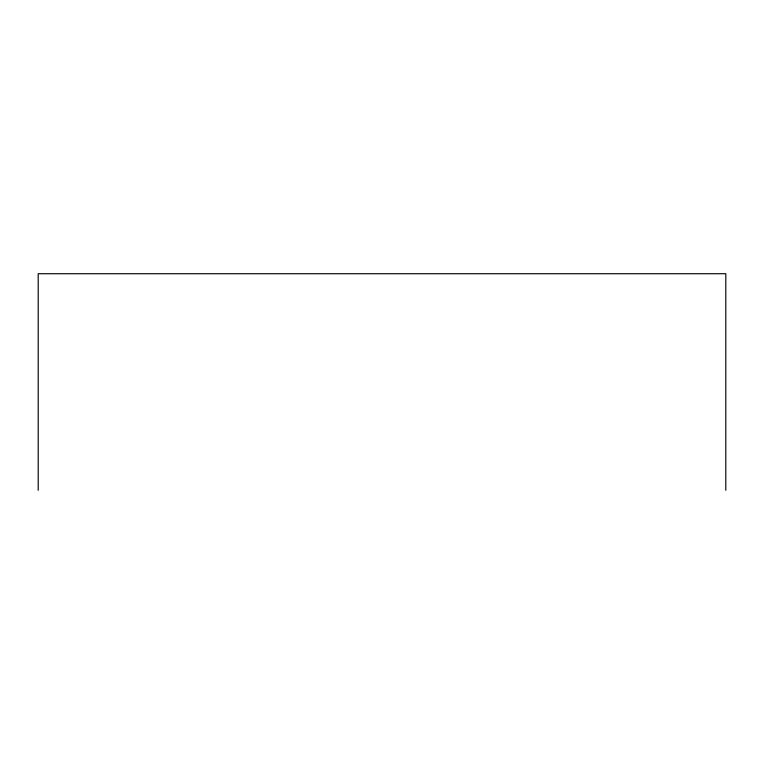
<?xml version="1.0" encoding="UTF-8"?>
<svg xmlns="http://www.w3.org/2000/svg" width="764" height="764" viewBox="0 0 764 764"><rect width="100%" height="100%" fill="white"/><g stroke="black" fill="none" stroke-linecap="round" stroke-linejoin="round"><path stroke-width="1.15" d="M725.8 490.278L725.8 273.722L38.2 273.722L38.2 490.278"/></g></svg>
